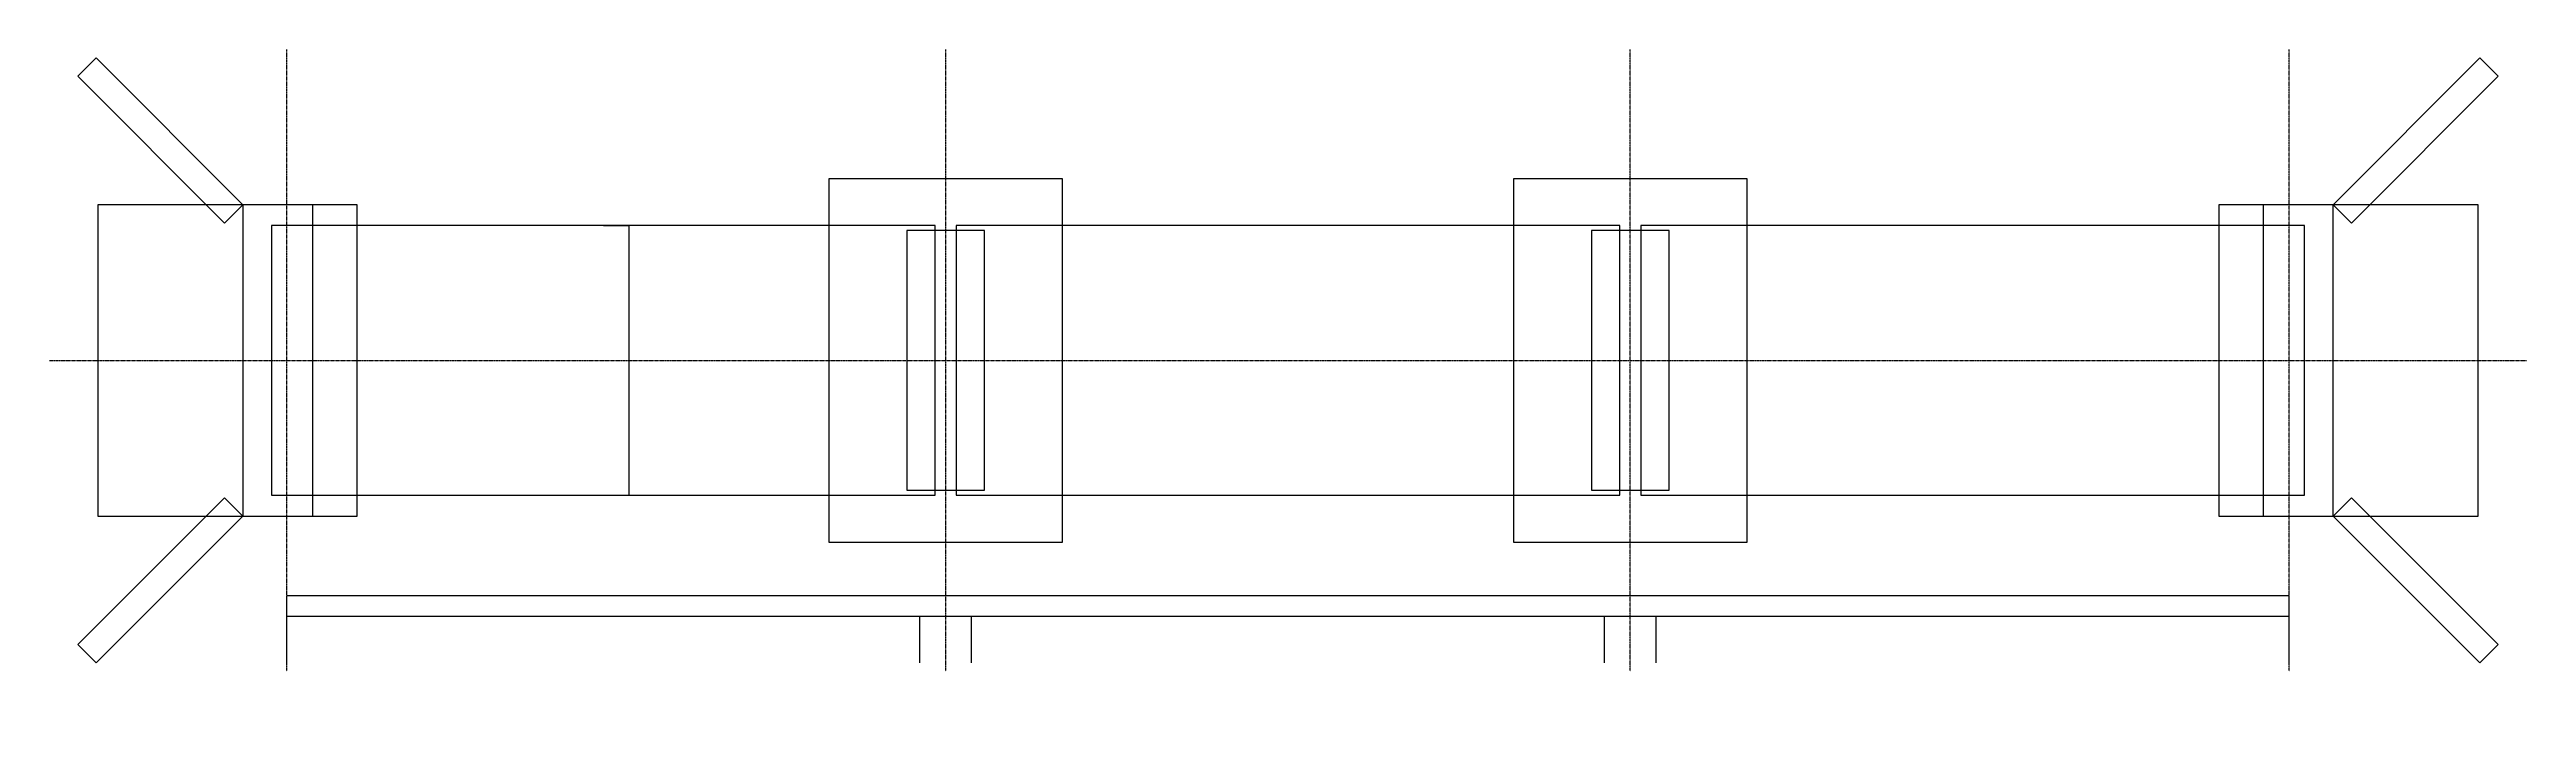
# Model space of a CAD drawing. Header units: millimetres. Extents: x -4578 to 43178, y -7110 to 5988.
import ezdxf
from ezdxf.enums import TextEntityAlignment as Align

# ---------------------------------------------------------------- set-up
doc = ezdxf.new("R2010")
doc.units = ezdxf.units.MM
doc.linetypes.add('CENTER', pattern=[5.08, 3.175, -0.635, 0.635, -0.635])
for name, color, linetype in [('BRG-CENTRE', 7, 'CENTER'), ('BRG-HIDDEN', 7, 'Continuous'), ('BRG-OUTLINE', 7, 'Continuous'), ('DIM', 7, 'Continuous'), ('TEXT', 7, 'Continuous')]:
    doc.layers.add(name, color=color, linetype=linetype)
doc.styles.add('OpenSansCondensed-Light', font='OpenSansCondensed-Light.ttf')
doc.dimstyles.new('EZDXF', dxfattribs={"dimtxt": 0.25, "dimasz": 0.175, "dimexe": 0.375, "dimexo": 0.125, "dimgap": 0.1, "dimtad": 1, "dimlfac": 100, "dimzin": 12, "dimdsep": 46, "dimtxsty": 'OpenSansCondensed-Light', "dimblk": 'ARCHTICK', "dimcen": 2.5, "dimazin": 3, "dimtfac": 0.5, "dimtmove": 2, "dimatfit": 3})

# ---------------------------------------------------------------- blocks, each defined once
blk = doc.blocks.new('_ARCHTICK')
at = {"color": 0, "linetype": 'BYBLOCK', "const_width": 0.15}
blk.add_lwpolyline([(-0.5, -0.5), (0.5, 0.5)], dxfattribs=at)

msp = doc.modelspace()

# ---------------------------------------------------------------- linework, layer by layer
at = {"layer": 'BRG-CENTRE'}
for points in [[(0, -5988.427125), (0, 5988.427125)], [(12700, -5988.427125), (12700, 5988.427125)], [(25900, -5988.427125), (25900, 5988.427125)], [(38600, -5988.427125), (38600, 5988.427125)], [(-4578.427125, 0), (43178.427125, 0)]]:
    msp.add_lwpolyline(points, dxfattribs=at)
at = {"layer": 'BRG-HIDDEN'}
for points in [[(10450, -3500), (14950, -3500), (14950, 3500), (10450, 3500)], [(23650, -3500), (28150, -3500), (28150, 3500), (23650, 3500)], [(-3650, -3000), (1350, -3000), (1350, 3000), (-3650, 3000)], [(37250, -3000), (42250, -3000), (42250, 3000), (37250, 3000)], [(11950, -2500), (13450, -2500), (13450, 2500), (11950, 2500)], [(25150, -2500), (26650, -2500), (26650, 2500), (25150, 2500)]]:
    msp.add_lwpolyline(points, close=True, dxfattribs=at)
at = {"layer": 'BRG-OUTLINE'}
for points in [[(-850, 3000), (-3678.427125, 5828.427125), (-4031.980515, 5474.873734), (-1203.553391, 2646.446609)], [(39450, 3000), (42278.427125, 5828.427125), (42631.980515, 5474.873734), (39803.553391, 2646.446609)], [(-850, -3000), (500, -3000), (500, 3000), (-850, 3000)], [(38100, -3000), (39450, -3000), (39450, 3000), (38100, 3000)], [(-300, -2600), (12500, -2600), (12500, 2600), (-300, 2600)], [(12900, -2600), (25700, -2600), (25700, 2600), (12900, 2600)], [(26100, -2600), (38900, -2600), (38900, 2600), (26100, 2600)], [(-850, -3000), (-3678.427125, -5828.427125), (-4031.980515, -5474.873734), (-1203.553391, -2646.446609)], [(39450, -3000), (42278.427125, -5828.427125), (42631.980515, -5474.873734), (39803.553391, -2646.446609)]]:
    msp.add_lwpolyline(points, close=True, dxfattribs=at)

# ---------------------------------------------------------------- texts
at = {"layer": 'TEXT'}
msp.add_text('PLAN', height=4, dxfattribs=at).set_placement((19300, -7108.427125), align=Align.MIDDLE_CENTER)

# ---------------------------------------------------------------- dimensions: what is measured, and where the dimension line sits
at = {"layer": 'DIM'}
msp.add_linear_dim(base=(6600, -2600), p1=(6100, -2600), p2=(6100, 2600), angle=90, dimstyle='EZDXF', dxfattribs=at).render()
for base, p1, p2 in [((0, -4528.427125), (0, -5828.427125), (38600, -5828.427125)), ((0, -4928.427125), (0, -5828.427125), (12200, -5828.427125)), ((12200, -4928.427125), (12200, -5828.427125), (13200, -5828.427125)), ((13200, -4928.427125), (13200, -5828.427125), (25400, -5828.427125)), ((25400, -4928.427125), (25400, -5828.427125), (26400, -5828.427125)), ((26400, -4928.427125), (26400, -5828.427125), (38600, -5828.427125))]:
    msp.add_linear_dim(base=base, p1=p1, p2=p2, dimstyle='EZDXF', dxfattribs=at).render()

doc.saveas('drawing.dxf')
